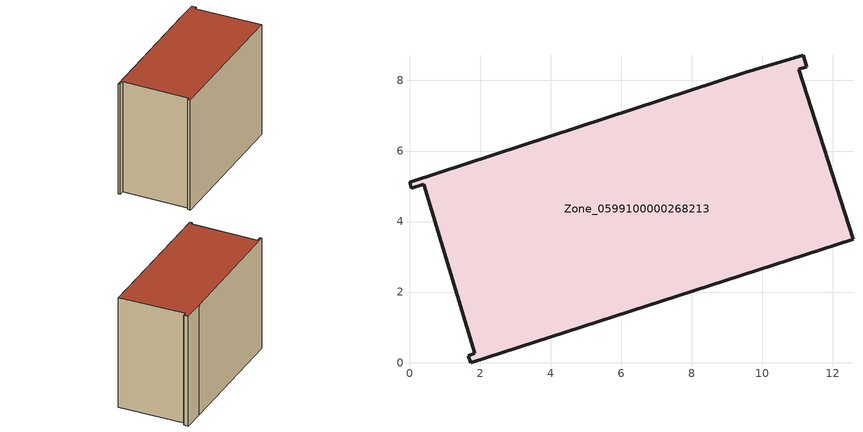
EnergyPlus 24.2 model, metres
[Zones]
Zone_0599100000268213
 floor ground (C_G): 1.73,0 1.66,0.2 1.85,0.26 0.4,5.05 0.06,4.94 0,5.11 9.54,8.23 11.16,8.71 11.26,8.39 11.04,8.32 12.57,3.49 z0
 wall outside (C_F): 1.73,0 12.57,3.49 11.04,8.32 11.26,8.39 11.16,8.71 9.54,8.23 0,5.11 0.06,4.94 0.4,5.05 1.85,0.26 1.66,0.2 1.73,0 z0:8.62
 roof outside (C_R): 1.66,0.2 1.73,0 12.57,3.49 11.04,8.32 11.26,8.39 11.16,8.71 9.54,8.23 0,5.11 0.06,4.94 0.4,5.05 1.85,0.26 z8.62
[BUILDING]
Pand.0599100000268213: North Axis=0; Terrain=City; Loads Convergence Tolerance Value=0.04; Temperature Convergence Tolerance Value=0.4; Solar Distribution=FullExterior; Maximum Number of Warmup Days=25; Minimum Number of Warmup Days=1
[Site:Location]
Rotterdam.The.Hague.AP_ZH_NLD Design_Conditions: Latitude=51.96; Longitude=4.45; Time Zone=1; Elevation=-4.5
[SITE:GROUNDTEMPERATURE:BUILDINGSURFACE]
18, 18, 18, 18, 18, 18, 18, 18, 18, 18, 18, 18
[MATERIAL] Thermal Absorptance=0.9; Solar Absorptance=0.7; Visible Absorptance=0.7
Name | Roughness | Thickness | Conductivity | Density | Specific Heat
G.TI.1975-1991 | MediumSmooth | 0.15 | 0.288461 | 540 | 1210
F.TI.1975-1991 | Rough | 0.3 | 0.230769 | 1920 | 840
R.TI.1975-1991 | MediumRough | 0.2 | 0.153846 | 1500 | 1000
[CONSTRUCTION]
C_G: G.TI.1975-1991
C_F: F.TI.1975-1991
C_R: R.TI.1975-1991
[ZONE]
Zone_0599100000268213: Type=1; Multiplier=1; Ceiling Height=Autocalculate; Volume=Autocalculate; Floor Area=autocalculate; Part of Total Floor Area=Yes
[ZONEINFILTRATION:DESIGNFLOWRATE]
Infil_Zone_0599100000268213: Zone or ZoneList or Space or SpaceList=Zone_0599100000268213; Schedule=AlwaysOn; Design Flow Rate Calculation Method=Flow/Area; Flow Rate per Floor Area=0.003; Constant Term Coefficient=1; Temperature Term Coefficient=0; Velocity Term Coefficient=0; Velocity Squared Term Coefficient=0
[HVACTEMPLATE:ZONE:IDEALLOADSAIRSYSTEM]
Zone_0599100000268213: Maximum Heating Supply Air Temperature=50; Minimum Cooling Supply Air Temperature=13; Maximum Heating Supply Air Humidity Ratio=0.0156; Minimum Cooling Supply Air Humidity Ratio=0.0077; Heating Limit=NoLimit; Cooling Limit=NoLimit; Dehumidification Control Type=ConstantSensibleHeatRatio; Cooling Sensible Heat Ratio=0.7; Dehumidification Setpoint=60; Humidification Control Type=None; Humidification Setpoint=30; Outdoor Air Method=None; Outdoor Air Flow Rate per Person=0.00944; Outdoor Air Flow Rate per Zone Floor Area=0; Outdoor Air Flow Rate per Zone=0; Demand Controlled Ventilation Type=None; Outdoor Air Economizer Type=NoEconomizer; Heat Recovery Type=None; Sensible Heat Recovery Effectiveness=0.7; Latent Heat Recovery Effectiveness=0.65
[ZONECONTROL:THERMOSTAT]
ThermostatControl_Zone_0599100000268213: Zone or ZoneList=Zone_0599100000268213; Control Type Schedule=DualSetpointControlType; Control 1=Thermostat_Zone_0599100000268213; Temperature Difference Between Cutout And Setpoint=0
[THERMOSTATSETPOINT:DUALSETPOINT]
Thermostat_Zone_0599100000268213: Heating Setpoint Temperature Schedule=HeatingSetpoint_Zone_0599100000268213; Cooling Setpoint Temperature Schedule=CoolingSetpoint_Zone_0599100000268213
[SCHEDULE:COMPACT]
HeatingSetpoint_Zone_0599100000268213: Through: 12/31, For: AllDays, Until: 24:00, 21
CoolingSetpoint_Zone_0599100000268213: Through: 12/31, For: AllDays, Until: 24:00, 24
DualSetpointControlType: Through: 12/31, For: AllDays, Until: 24:00, 4
AlwaysOn: Through: 12/31, For: AllDays, Until: 24:00, 1
